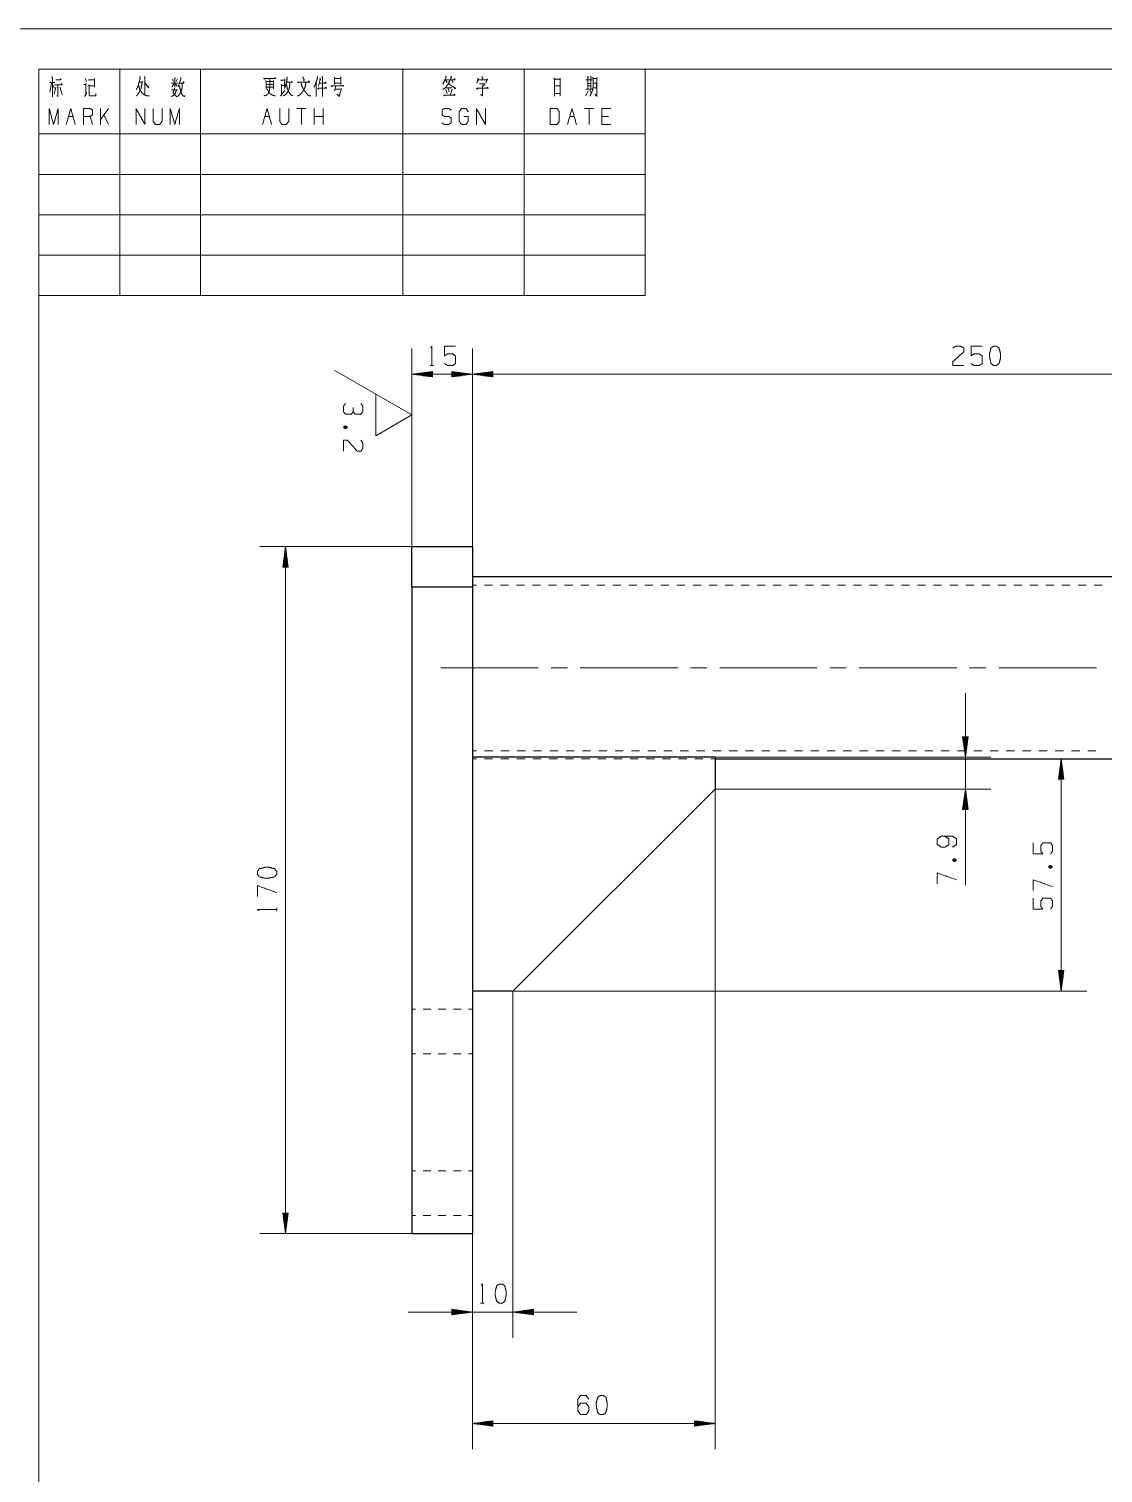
# Model space of a CAD drawing. Header units: millimetres. Extents: x 2210 to 79821, y -19430 to 2344.
# Drawn here: x 7475.4 to 7608.3, y 1611.1 to 1789.8 of the extents above; entities that cross this region are included whole.
import ezdxf

# ---------------------------------------------------------------- set-up
doc = ezdxf.new("R2010")
doc.units = ezdxf.units.MM
doc.layers.add('101', color=7, linetype='Continuous', true_color=0xffffff)

msp = doc.modelspace()

# ---------------------------------------------------------------- linework, layer by layer
at = {"layer": '101', "color": 133, "linetype": 'Continuous', "lineweight": 18}
for p, q in [((7871.68, 1789.82), (7451.68, 1789.82)), ((7476.68, 1784.82), (7476.68, 1756.82)), ((7476.68, 1784.82), (7551.68, 1784.82)), ((7476.68, 1784.82), (7551.68, 1784.82)), ((7476.68, 1784.82), (7551.68, 1784.82)), ((7476.68, 1784.82), (7476.68, 1497.82)), ((7866.68, 1784.82), (7476.68, 1784.82)), ((7486.68, 1784.82), (7486.68, 1756.82)), ((7496.68, 1784.82), (7496.68, 1756.82)), ((7521.68, 1784.82), (7521.68, 1756.82)), ((7536.68, 1784.82), (7536.68, 1756.82)), ((7551.68, 1784.82), (7551.68, 1756.82)), ((7476.68, 1776.82), (7551.68, 1776.82)), ((7476.68, 1771.82), (7551.68, 1771.82)), ((7476.68, 1766.82), (7551.68, 1766.82)), ((7476.68, 1761.82), (7551.68, 1761.82)), ((7476.68, 1756.82), (7551.68, 1756.82))]:
    msp.add_line(p, q, dxfattribs=at)
at = {"layer": '101', "color": 72, "linetype": 'Continuous', "lineweight": 18}
for p, q in [((7482.42, 1783.7), (7482.55, 1783.31)), ((7493.21, 1783.6), (7493.34, 1783.31)), ((7493.83, 1783.64), (7493.64, 1783.31)), ((7505.69, 1783.45), (7505.69, 1782.38)), ((7507.08, 1783.64), (7507.05, 1782.71)), ((7513.24, 1783.68), (7514, 1783.68)), ((7514.02, 1783.87), (7514.02, 1782.92)), ((7527.72, 1783.5), (7527.9, 1783.16)), ((7544.91, 1783.95), (7545.01, 1783.81)), ((7478.25, 1783.12), (7478.03, 1782.01)), ((7478.05, 1783.19), (7478.66, 1783.19)), ((7478.37, 1782.96), (7478.59, 1782.48)), ((7478.79, 1782.61), (7478.56, 1781.74)), ((7479.25, 1782.59), (7479.56, 1781.7)), ((7482.34, 1781.45), (7482.61, 1781.9)), ((7482.82, 1782.9), (7482.91, 1782.79)), ((7489.1, 1783.23), (7489.45, 1783.23)), ((7493.08, 1782.3), (7493.84, 1782.3)), ((7493.37, 1783.02), (7493.11, 1782.61)), ((7493.56, 1783), (7493.8, 1782.73)), ((7504.78, 1782.59), (7505.66, 1782.59)), ((7504.8, 1783.31), (7505.68, 1783.31)), ((7504.8, 1782.96), (7505.66, 1782.96)), ((7506.68, 1782.98), (7506.68, 1781.72)), ((7506.7, 1782.83), (7507.04, 1782.83)), ((7510.96, 1783.1), (7510.96, 1781.47)), ((7513.24, 1783.1), (7514, 1783.1)), ((7513.42, 1782.73), (7513.24, 1782.15)), ((7513.28, 1782.38), (7514.02, 1782.38)), ((7526.99, 1782.34), (7527.17, 1781.84)), ((7527.03, 1782.54), (7527.75, 1782.54)), ((7527.28, 1782.44), (7527.44, 1782.03)), ((7527.81, 1782.38), (7527.6, 1781.72)), ((7544.6, 1782.15), (7544.34, 1781.53)), ((7544.54, 1782.77), (7544.94, 1782.77)), ((7544.86, 1782.19), (7544.97, 1781.86)), ((7545.43, 1781.76), (7545.68, 1781.51)), ((7484.31, 1778), (7484.31, 1779.97)), ((7485.28, 1779.97), (7484.31, 1778.6)), ((7509.7, 1779.97), (7508.59, 1779.97)), ((7509.14, 1779.97), (7509.14, 1778)), ((7510.71, 1778), (7510.71, 1779.97)), ((7511.82, 1778), (7511.82, 1779.97)), ((7545.29, 1779.97), (7544.17, 1779.97)), ((7544.73, 1779.97), (7544.73, 1778)), ((7480.35, 1778.99), (7480.9, 1778.99)), ((7483.3, 1778), (7483.02, 1778.99)), ((7485.28, 1778), (7484.72, 1779.18)), ((7504.62, 1778.99), (7505.18, 1778.99)), ((7511.82, 1778.99), (7510.71, 1778.99)), ((7542.33, 1778.99), (7542.89, 1778.99)), ((7547.13, 1778.99), (7546.3, 1778.99)), ((7525.06, 1748.18), (7525.49, 1748.18)), ((7514.81, 1740.61), (7514.38, 1740.45)), ((7589.72, 1686.89), (7590.14, 1687.05)), ((7601.58, 1686.06), (7602, 1686.22)), ((7506.09, 1680.64), (7506.09, 1681.07)), ((7531.31, 1632.14), (7531.74, 1632.14))]:
    msp.add_line(p, q, dxfattribs=at)
at = {"layer": '101', "color": 22, "linetype": 'Continuous', "lineweight": 18}
for p, q in [((7522.8, 1640.76), (7522.8, 1750.26)), ((7530.3, 1720.76), (7530.3, 1750.26)), ((7530.3, 1720.76), (7530.3, 1750.26)), ((7525.34, 1747.42), (7522.8, 1747.08)), ((7522.8, 1747.08), (7530.3, 1747.08)), ((7522.8, 1747.08), (7525.34, 1746.75)), ((7525.34, 1747.11), (7522.99, 1747.11)), ((7525.34, 1747.06), (7522.99, 1747.06)), ((7525.34, 1747.16), (7523.37, 1747.16)), ((7525.34, 1747.01), (7523.37, 1747.01)), ((7525.34, 1747.21), (7523.76, 1747.21)), ((7525.34, 1746.96), (7523.76, 1746.96)), ((7525.34, 1747.26), (7524.15, 1747.26)), ((7525.34, 1746.9), (7524.15, 1746.9)), ((7525.34, 1747.31), (7524.53, 1747.31)), ((7525.34, 1746.85), (7524.53, 1746.85)), ((7525.34, 1747.36), (7524.92, 1747.36)), ((7525.34, 1746.8), (7524.92, 1746.8)), ((7525.34, 1747.41), (7525.3, 1747.41)), ((7525.34, 1747.41), (7525.3, 1747.41)), ((7525.34, 1746.75), (7525.3, 1746.75)), ((7525.34, 1746.75), (7525.3, 1746.75)), ((7525.34, 1746.75), (7525.34, 1747.42)), ((7530.3, 1747.08), (7527.76, 1747.42)), ((7527.76, 1747.42), (7527.76, 1746.75)), ((7527.76, 1747.41), (7527.79, 1747.41)), ((7527.76, 1747.41), (7527.79, 1747.41)), ((7527.76, 1747.36), (7528.17, 1747.36)), ((7527.76, 1747.31), (7528.56, 1747.31)), ((7527.76, 1747.26), (7528.94, 1747.26)), ((7527.76, 1747.21), (7529.33, 1747.21)), ((7527.76, 1747.16), (7529.72, 1747.16)), ((7527.76, 1747.11), (7530.1, 1747.11)), ((7527.76, 1746.75), (7530.3, 1747.08)), ((7527.76, 1747.06), (7530.1, 1747.06)), ((7527.76, 1747.01), (7529.72, 1747.01)), ((7527.76, 1746.96), (7529.33, 1746.96)), ((7527.76, 1746.9), (7528.94, 1746.9)), ((7527.76, 1746.85), (7528.56, 1746.85)), ((7527.76, 1746.8), (7528.17, 1746.8)), ((7527.76, 1746.75), (7527.79, 1746.75)), ((7527.76, 1746.75), (7527.79, 1746.75)), ((7532.84, 1747.42), (7530.3, 1747.08)), ((7530.3, 1747.08), (7655.3, 1747.08)), ((7530.3, 1747.08), (7532.84, 1746.75)), ((7532.84, 1747.11), (7530.49, 1747.11)), ((7532.84, 1747.06), (7530.49, 1747.06)), ((7532.84, 1747.16), (7530.87, 1747.16)), ((7532.84, 1747.01), (7530.87, 1747.01)), ((7532.84, 1747.21), (7531.26, 1747.21)), ((7532.84, 1746.96), (7531.26, 1746.96)), ((7532.84, 1747.26), (7531.65, 1747.26)), ((7532.84, 1746.9), (7531.65, 1746.9)), ((7532.84, 1747.31), (7532.03, 1747.31)), ((7532.84, 1746.85), (7532.03, 1746.85)), ((7532.84, 1747.36), (7532.42, 1747.36)), ((7532.84, 1746.8), (7532.42, 1746.8)), ((7532.84, 1747.41), (7532.8, 1747.41)), ((7532.84, 1747.41), (7532.8, 1747.41)), ((7532.84, 1746.75), (7532.8, 1746.75)), ((7532.84, 1746.75), (7532.8, 1746.75)), ((7532.84, 1746.75), (7532.84, 1747.42)), ((7522.8, 1738.24), (7522.8, 1745.86)), ((7522.8, 1725.76), (7504, 1725.76)), ((7507.18, 1725.76), (7506.84, 1723.22)), ((7507.05, 1723.22), (7507.05, 1724.8)), ((7507.1, 1723.22), (7507.1, 1725.19)), ((7507.15, 1723.22), (7507.15, 1725.57)), ((7507.51, 1723.22), (7507.18, 1725.76)), ((7507.18, 1640.76), (7507.18, 1725.76)), ((7507.2, 1723.22), (7507.2, 1725.57)), ((7507.25, 1723.22), (7507.25, 1725.19)), ((7507.31, 1723.22), (7507.31, 1724.8)), ((7506.84, 1723.22), (7507.51, 1723.22)), ((7506.85, 1723.22), (7506.85, 1723.26)), ((7506.85, 1723.22), (7506.85, 1723.26)), ((7506.9, 1723.22), (7506.9, 1723.64)), ((7506.95, 1723.22), (7506.95, 1724.03)), ((7507, 1723.22), (7507, 1724.41)), ((7507.36, 1723.22), (7507.36, 1724.41)), ((7507.41, 1723.22), (7507.41, 1724.03)), ((7507.46, 1723.22), (7507.46, 1723.64)), ((7507.51, 1723.22), (7507.51, 1723.26)), ((7507.51, 1723.22), (7507.51, 1723.26)), ((7591.26, 1707.63), (7591.26, 1683.86)), ((7590.92, 1702.23), (7591.26, 1699.69)), ((7591.59, 1702.23), (7590.92, 1702.23)), ((7590.93, 1702.23), (7590.93, 1702.2)), ((7590.93, 1702.23), (7590.93, 1702.2)), ((7590.98, 1702.23), (7590.98, 1701.82)), ((7591.03, 1702.23), (7591.03, 1701.43)), ((7591.08, 1702.23), (7591.08, 1701.04)), ((7591.13, 1702.23), (7591.13, 1700.66)), ((7591.18, 1702.23), (7591.18, 1700.27)), ((7591.23, 1702.23), (7591.23, 1699.89)), ((7591.26, 1699.69), (7591.59, 1702.23)), ((7591.28, 1702.23), (7591.28, 1699.89)), ((7591.33, 1702.23), (7591.33, 1700.27)), ((7591.39, 1702.23), (7591.39, 1700.66)), ((7591.44, 1702.23), (7591.44, 1701.04)), ((7591.49, 1702.23), (7591.49, 1701.43)), ((7591.54, 1702.23), (7591.54, 1701.82)), ((7591.59, 1702.23), (7591.59, 1702.2)), ((7591.59, 1702.23), (7591.59, 1702.2)), ((7560.3, 1699.69), (7594.43, 1699.69)), ((7560.3, 1699.51), (7606.3, 1699.51)), ((7603.12, 1699.51), (7602.79, 1696.97)), ((7603.12, 1670.76), (7603.12, 1699.51)), ((7603.46, 1696.97), (7603.12, 1699.51)), ((7602.89, 1696.97), (7602.89, 1697.78)), ((7602.94, 1696.97), (7602.94, 1698.16)), ((7602.99, 1696.97), (7602.99, 1698.55)), ((7603.04, 1696.97), (7603.04, 1698.94)), ((7603.1, 1696.97), (7603.1, 1699.32)), ((7603.15, 1696.97), (7603.15, 1699.32)), ((7603.2, 1696.97), (7603.2, 1698.94)), ((7603.25, 1696.97), (7603.25, 1698.55)), ((7603.3, 1696.97), (7603.3, 1698.16)), ((7603.35, 1696.97), (7603.35, 1697.78)), ((7602.79, 1696.97), (7602.79, 1697.01)), ((7602.79, 1696.97), (7602.79, 1697.01)), ((7602.79, 1696.97), (7603.46, 1696.97)), ((7602.84, 1696.97), (7602.84, 1697.39)), ((7603.4, 1696.97), (7603.4, 1697.39)), ((7603.45, 1696.97), (7603.45, 1697.01)), ((7603.45, 1696.97), (7603.45, 1697.01)), ((7560.3, 1695.76), (7594.43, 1695.76)), ((7560.3, 1695.76), (7560.3, 1614.09)), ((7591.26, 1695.76), (7590.92, 1693.22)), ((7591.08, 1693.22), (7591.08, 1694.41)), ((7591.13, 1693.22), (7591.13, 1694.8)), ((7591.18, 1693.22), (7591.18, 1695.19)), ((7591.23, 1693.22), (7591.23, 1695.57)), ((7591.59, 1693.22), (7591.26, 1695.76)), ((7591.28, 1693.22), (7591.28, 1695.57)), ((7591.33, 1693.22), (7591.33, 1695.19)), ((7591.39, 1693.22), (7591.39, 1694.8)), ((7591.44, 1693.22), (7591.44, 1694.41)), ((7590.92, 1693.22), (7591.59, 1693.22)), ((7590.93, 1693.22), (7590.93, 1693.26)), ((7590.93, 1693.22), (7590.93, 1693.26)), ((7590.98, 1693.22), (7590.98, 1693.64)), ((7591.03, 1693.22), (7591.03, 1694.03)), ((7591.49, 1693.22), (7591.49, 1694.03)), ((7591.54, 1693.22), (7591.54, 1693.64)), ((7591.59, 1693.22), (7591.59, 1693.26)), ((7591.59, 1693.22), (7591.59, 1693.26)), ((7602.79, 1673.3), (7603.12, 1670.76)), ((7603.46, 1673.3), (7602.79, 1673.3)), ((7602.79, 1673.3), (7602.79, 1673.27)), ((7602.79, 1673.3), (7602.79, 1673.27)), ((7602.84, 1673.3), (7602.84, 1672.89)), ((7602.89, 1673.3), (7602.89, 1672.5)), ((7602.94, 1673.3), (7602.94, 1672.12)), ((7602.99, 1673.3), (7602.99, 1671.73)), ((7603.04, 1673.3), (7603.04, 1671.34)), ((7603.1, 1673.3), (7603.1, 1670.96)), ((7603.12, 1670.76), (7603.46, 1673.3)), ((7603.15, 1673.3), (7603.15, 1670.96)), ((7603.2, 1673.3), (7603.2, 1671.34)), ((7603.25, 1673.3), (7603.25, 1671.73)), ((7603.3, 1673.3), (7603.3, 1672.12)), ((7603.35, 1673.3), (7603.35, 1672.5)), ((7603.4, 1673.3), (7603.4, 1672.89)), ((7603.45, 1673.3), (7603.45, 1673.27)), ((7603.45, 1673.3), (7603.45, 1673.27)), ((7530.3, 1670.76), (7530.3, 1627.88)), ((7530.3, 1670.76), (7530.3, 1614.09)), ((7535.3, 1670.76), (7606.3, 1670.76)), ((7535.3, 1670.76), (7535.3, 1627.88)), ((7506.84, 1643.3), (7507.18, 1640.76)), ((7507.51, 1643.3), (7506.84, 1643.3)), ((7506.85, 1643.3), (7506.85, 1643.27)), ((7506.85, 1643.3), (7506.85, 1643.27)), ((7506.9, 1643.3), (7506.9, 1642.89)), ((7506.95, 1643.3), (7506.95, 1642.5)), ((7507, 1643.3), (7507, 1642.12)), ((7507.05, 1643.3), (7507.05, 1641.73)), ((7507.1, 1643.3), (7507.1, 1641.34)), ((7507.15, 1643.3), (7507.15, 1640.96)), ((7507.18, 1640.76), (7507.51, 1643.3)), ((7507.2, 1643.3), (7507.2, 1640.96)), ((7507.25, 1643.3), (7507.25, 1641.34)), ((7507.31, 1643.3), (7507.31, 1641.73)), ((7507.36, 1643.3), (7507.36, 1642.12)), ((7507.41, 1643.3), (7507.41, 1642.5)), ((7507.46, 1643.3), (7507.46, 1642.89)), ((7507.51, 1643.3), (7507.51, 1643.27)), ((7507.51, 1643.3), (7507.51, 1643.27)), ((7522.8, 1640.76), (7504, 1640.76)), ((7522.36, 1631.05), (7543.23, 1631.05)), ((7530.3, 1631.05), (7527.76, 1631.39)), ((7527.76, 1631.39), (7527.76, 1630.72)), ((7527.76, 1631.38), (7527.79, 1631.38)), ((7527.76, 1631.38), (7527.79, 1631.38)), ((7527.76, 1631.33), (7528.17, 1631.33)), ((7527.76, 1631.28), (7528.56, 1631.28)), ((7527.76, 1631.23), (7528.94, 1631.23)), ((7527.76, 1631.18), (7529.33, 1631.18)), ((7527.76, 1631.13), (7529.72, 1631.13)), ((7527.76, 1631.08), (7530.1, 1631.08)), ((7527.76, 1630.72), (7530.3, 1631.05)), ((7527.76, 1631.03), (7530.1, 1631.03)), ((7527.76, 1630.97), (7529.72, 1630.97)), ((7527.76, 1630.92), (7529.33, 1630.92)), ((7527.76, 1630.87), (7528.94, 1630.87)), ((7527.76, 1630.82), (7528.56, 1630.82)), ((7527.76, 1630.77), (7528.17, 1630.77)), ((7527.76, 1630.72), (7527.79, 1630.72)), ((7527.76, 1630.72), (7527.79, 1630.72)), ((7537.84, 1631.39), (7535.3, 1631.05)), ((7535.3, 1631.05), (7537.84, 1630.72)), ((7537.84, 1631.08), (7535.49, 1631.08)), ((7537.84, 1631.03), (7535.49, 1631.03)), ((7537.84, 1631.13), (7535.87, 1631.13)), ((7537.84, 1630.97), (7535.87, 1630.97)), ((7537.84, 1631.18), (7536.26, 1631.18)), ((7537.84, 1630.92), (7536.26, 1630.92)), ((7537.84, 1631.23), (7536.65, 1631.23)), ((7537.84, 1630.87), (7536.65, 1630.87)), ((7537.84, 1631.28), (7537.03, 1631.28)), ((7537.84, 1630.82), (7537.03, 1630.82)), ((7537.84, 1631.33), (7537.42, 1631.33)), ((7537.84, 1630.77), (7537.42, 1630.77)), ((7537.84, 1631.38), (7537.8, 1631.38)), ((7537.84, 1631.38), (7537.8, 1631.38)), ((7537.84, 1630.72), (7537.8, 1630.72)), ((7537.84, 1630.72), (7537.8, 1630.72)), ((7537.84, 1630.72), (7537.84, 1631.39)), ((7532.84, 1617.6), (7530.3, 1617.27)), ((7530.3, 1617.27), (7532.84, 1616.93)), ((7530.3, 1617.27), (7560.3, 1617.27)), ((7532.84, 1617.29), (7530.49, 1617.29)), ((7532.84, 1617.24), (7530.49, 1617.24)), ((7532.84, 1617.34), (7530.87, 1617.34)), ((7532.84, 1617.39), (7531.26, 1617.39)), ((7532.84, 1617.45), (7531.65, 1617.45)), ((7532.84, 1617.5), (7532.03, 1617.5)), ((7532.84, 1617.55), (7532.42, 1617.55)), ((7532.84, 1617.6), (7532.8, 1617.6)), ((7532.84, 1617.6), (7532.8, 1617.6)), ((7532.84, 1616.93), (7532.84, 1617.6)), ((7557.76, 1617.6), (7557.79, 1617.6)), ((7560.3, 1617.27), (7557.76, 1617.6)), ((7557.76, 1617.6), (7557.76, 1616.93)), ((7557.76, 1617.6), (7557.79, 1617.6)), ((7557.76, 1617.55), (7558.17, 1617.55)), ((7557.76, 1617.5), (7558.56, 1617.5)), ((7557.76, 1617.45), (7558.94, 1617.45)), ((7557.76, 1617.39), (7559.33, 1617.39)), ((7557.76, 1617.34), (7559.72, 1617.34)), ((7557.76, 1617.29), (7560.1, 1617.29)), ((7557.76, 1616.93), (7560.3, 1617.27)), ((7557.76, 1617.24), (7560.1, 1617.24)), ((7532.84, 1617.19), (7530.87, 1617.19)), ((7532.84, 1617.14), (7531.26, 1617.14)), ((7532.84, 1617.09), (7531.65, 1617.09)), ((7532.84, 1617.04), (7532.03, 1617.04)), ((7532.84, 1616.99), (7532.42, 1616.99)), ((7532.84, 1616.94), (7532.8, 1616.94)), ((7532.84, 1616.94), (7532.8, 1616.94)), ((7557.76, 1617.19), (7559.72, 1617.19)), ((7557.76, 1617.14), (7559.33, 1617.14)), ((7557.76, 1617.09), (7558.94, 1617.09)), ((7557.76, 1617.04), (7558.56, 1617.04)), ((7557.76, 1616.99), (7558.17, 1616.99)), ((7557.76, 1616.94), (7557.79, 1616.94)), ((7557.76, 1616.94), (7557.79, 1616.94))]:
    msp.add_line(p, q, dxfattribs=at)
at = {"layer": '101', "color": 163, "linetype": 'Continuous', "lineweight": 13}
for p, q in [((7522.8, 1742.05), (7513.28, 1747.55)), ((7518.35, 1739.48), (7518.35, 1744.62)), ((7522.8, 1742.05), (7518.35, 1739.48))]:
    msp.add_line(p, q, dxfattribs=at)
at = {"layer": '101', "color": 92, "linetype": 'Continuous', "lineweight": 25}
for p, q in [((7522.8, 1720.76), (7522.8, 1725.76)), ((7522.8, 1725.76), (7530.3, 1725.76)), ((7530.3, 1725.76), (7530.3, 1720.76)), ((7655.3, 1722.01), (7530.3, 1722.01)), ((7530.3, 1720.76), (7522.8, 1720.76)), ((7522.8, 1720.76), (7522.8, 1640.76)), ((7530.3, 1720.76), (7530.3, 1640.76)), ((7560.3, 1699.51), (7655.3, 1699.51)), ((7522.8, 1640.76), (7530.3, 1640.76))]:
    msp.add_line(p, q, dxfattribs=at)
at = {"layer": '101', "color": 53, "linetype": 'Continuous', "lineweight": 18}
for p, q in [((7530.79, 1721.01), (7530.3, 1721.01)), ((7532.78, 1721.01), (7531.78, 1721.01)), ((7534.76, 1721.01), (7533.77, 1721.01)), ((7536.74, 1721.01), (7535.75, 1721.01)), ((7538.73, 1721.01), (7537.74, 1721.01)), ((7540.71, 1721.01), (7539.72, 1721.01)), ((7542.7, 1721.01), (7541.7, 1721.01)), ((7544.68, 1721.01), (7543.69, 1721.01)), ((7546.66, 1721.01), (7545.67, 1721.01)), ((7548.65, 1721.01), (7547.66, 1721.01)), ((7550.63, 1721.01), (7549.64, 1721.01)), ((7552.62, 1721.01), (7551.62, 1721.01)), ((7554.6, 1721.01), (7553.61, 1721.01)), ((7556.58, 1721.01), (7555.59, 1721.01)), ((7558.57, 1721.01), (7557.58, 1721.01)), ((7560.55, 1721.01), (7559.56, 1721.01)), ((7562.54, 1721.01), (7561.55, 1721.01)), ((7564.52, 1721.01), (7563.53, 1721.01)), ((7566.51, 1721.01), (7565.51, 1721.01)), ((7568.49, 1721.01), (7567.5, 1721.01)), ((7570.47, 1721.01), (7569.48, 1721.01)), ((7572.46, 1721.01), (7571.47, 1721.01)), ((7574.44, 1721.01), (7573.45, 1721.01)), ((7576.43, 1721.01), (7575.43, 1721.01)), ((7578.41, 1721.01), (7577.42, 1721.01)), ((7580.39, 1721.01), (7579.4, 1721.01)), ((7582.38, 1721.01), (7581.39, 1721.01)), ((7584.36, 1721.01), (7583.37, 1721.01)), ((7586.35, 1721.01), (7585.35, 1721.01)), ((7588.33, 1721.01), (7587.34, 1721.01)), ((7590.31, 1721.01), (7589.32, 1721.01)), ((7592.3, 1721.01), (7591.31, 1721.01)), ((7594.28, 1721.01), (7593.29, 1721.01)), ((7596.27, 1721.01), (7595.28, 1721.01)), ((7598.25, 1721.01), (7597.26, 1721.01)), ((7600.24, 1721.01), (7599.24, 1721.01)), ((7602.22, 1721.01), (7601.23, 1721.01)), ((7604.2, 1721.01), (7603.21, 1721.01)), ((7606.19, 1721.01), (7605.2, 1721.01)), ((7608.17, 1721.01), (7607.18, 1721.01)), ((7530.3, 1700.51), (7530.8, 1700.51)), ((7530.3, 1699.51), (7530.8, 1699.51)), ((7530.3, 1699.51), (7530.8, 1699.51)), ((7531.8, 1699.51), (7532.8, 1699.51)), ((7531.8, 1699.51), (7532.8, 1699.51)), ((7531.81, 1700.51), (7532.82, 1700.51)), ((7533.8, 1699.51), (7534.8, 1699.51)), ((7533.8, 1699.51), (7534.8, 1699.51)), ((7533.82, 1700.51), (7534.83, 1700.51)), ((7535.8, 1699.51), (7536.8, 1699.51)), ((7535.8, 1699.51), (7536.8, 1699.51)), ((7535.84, 1700.51), (7536.85, 1700.51)), ((7537.8, 1699.51), (7538.8, 1699.51)), ((7537.8, 1699.51), (7538.8, 1699.51)), ((7537.86, 1700.51), (7538.86, 1700.51)), ((7539.8, 1699.51), (7540.8, 1699.51)), ((7539.8, 1699.51), (7540.8, 1699.51)), ((7539.87, 1700.51), (7540.88, 1700.51)), ((7541.8, 1699.51), (7542.8, 1699.51)), ((7541.8, 1699.51), (7542.8, 1699.51)), ((7541.89, 1700.51), (7542.9, 1700.51)), ((7543.8, 1699.51), (7544.8, 1699.51)), ((7543.8, 1699.51), (7544.8, 1699.51)), ((7543.9, 1700.51), (7544.91, 1700.51)), ((7545.8, 1699.51), (7546.8, 1699.51)), ((7545.8, 1699.51), (7546.8, 1699.51)), ((7545.92, 1700.51), (7546.93, 1700.51)), ((7547.8, 1699.51), (7548.8, 1699.51)), ((7547.8, 1699.51), (7548.8, 1699.51)), ((7547.94, 1700.51), (7548.94, 1700.51)), ((7549.8, 1699.51), (7550.8, 1699.51)), ((7549.8, 1699.51), (7550.8, 1699.51)), ((7549.95, 1700.51), (7550.96, 1700.51)), ((7551.8, 1699.51), (7552.8, 1699.51)), ((7551.8, 1699.51), (7552.8, 1699.51)), ((7551.97, 1700.51), (7552.98, 1700.51)), ((7553.8, 1699.51), (7554.8, 1699.51)), ((7553.8, 1699.51), (7554.8, 1699.51)), ((7553.98, 1700.51), (7554.99, 1700.51)), ((7555.8, 1699.51), (7556.8, 1699.51)), ((7555.8, 1699.51), (7556.8, 1699.51)), ((7556, 1700.51), (7557.01, 1700.51)), ((7557.8, 1699.51), (7558.8, 1699.51)), ((7557.8, 1699.51), (7558.8, 1699.51)), ((7558.02, 1700.51), (7559.02, 1700.51)), ((7559.8, 1699.51), (7560.3, 1699.51)), ((7559.8, 1699.51), (7560.3, 1699.51)), ((7560.03, 1700.51), (7561.04, 1700.51)), ((7562.05, 1700.51), (7563.06, 1700.51)), ((7564.07, 1700.51), (7565.07, 1700.51)), ((7566.08, 1700.51), (7567.09, 1700.51)), ((7568.1, 1700.51), (7569.11, 1700.51)), ((7570.11, 1700.51), (7571.12, 1700.51)), ((7572.13, 1700.51), (7573.14, 1700.51)), ((7574.15, 1700.51), (7575.15, 1700.51)), ((7576.16, 1700.51), (7577.17, 1700.51)), ((7578.18, 1700.51), (7579.19, 1700.51)), ((7580.19, 1700.51), (7581.2, 1700.51)), ((7582.21, 1700.51), (7583.22, 1700.51)), ((7584.23, 1700.51), (7585.23, 1700.51)), ((7586.24, 1700.51), (7587.25, 1700.51)), ((7588.26, 1700.51), (7589.27, 1700.51)), ((7590.27, 1700.51), (7591.28, 1700.51)), ((7592.29, 1700.51), (7593.3, 1700.51)), ((7594.31, 1700.51), (7595.32, 1700.51)), ((7596.32, 1700.51), (7597.33, 1700.51)), ((7598.34, 1700.51), (7599.35, 1700.51)), ((7600.36, 1700.51), (7601.36, 1700.51)), ((7602.37, 1700.51), (7603.38, 1700.51)), ((7604.39, 1700.51), (7605.4, 1700.51)), ((7606.4, 1700.51), (7607.41, 1700.51)), ((7523.26, 1668.51), (7522.8, 1668.51)), ((7525.14, 1668.51), (7524.2, 1668.51)), ((7527.01, 1668.51), (7526.08, 1668.51)), ((7528.89, 1668.51), (7527.95, 1668.51)), ((7530.3, 1668.51), (7529.83, 1668.51)), ((7522.8, 1663.01), (7523.26, 1663.01)), ((7524.2, 1663.01), (7525.14, 1663.01)), ((7526.08, 1663.01), (7527.01, 1663.01)), ((7527.95, 1663.01), (7528.89, 1663.01)), ((7529.83, 1663.01), (7530.3, 1663.01)), ((7523.26, 1648.51), (7522.8, 1648.51)), ((7525.14, 1648.51), (7524.2, 1648.51)), ((7527.01, 1648.51), (7526.08, 1648.51)), ((7528.89, 1648.51), (7527.95, 1648.51)), ((7530.3, 1648.51), (7529.83, 1648.51)), ((7522.8, 1643.01), (7523.26, 1643.01)), ((7524.2, 1643.01), (7525.14, 1643.01)), ((7526.08, 1643.01), (7527.01, 1643.01)), ((7527.95, 1643.01), (7528.89, 1643.01)), ((7529.83, 1643.01), (7530.3, 1643.01))]:
    msp.add_line(p, q, dxfattribs=at)
at = {"layer": '101', "color": 151, "linetype": 'Continuous', "lineweight": 18}
for p, q in [((7540.03, 1710.76), (7542.04, 1710.76)), ((7543.62, 1710.76), (7555.7, 1710.76)), ((7557.28, 1710.76), (7559.29, 1710.76)), ((7560.88, 1710.76), (7572.95, 1710.76)), ((7574.54, 1710.76), (7576.54, 1710.76)), ((7578.13, 1710.76), (7590.2, 1710.76)), ((7591.79, 1710.76), (7593.8, 1710.76)), ((7595.39, 1710.76), (7607.46, 1710.76))]:
    msp.add_line(p, q, dxfattribs=at)
at = {"layer": '101', "color": 72, "linetype": 'Continuous', "lineweight": 25}
for p, q in [((7560.3, 1699.69), (7530.3, 1699.69)), ((7560.3, 1699.69), (7560.3, 1695.76)), ((7535.3, 1670.76), (7560.3, 1695.76)), ((7535.3, 1670.76), (7530.3, 1670.76))]:
    msp.add_line(p, q, dxfattribs=at)
at = {"layer": '101', "color": 72, "linetype": 'Continuous', "lineweight": 18}
for points, knots in [([(7478.25, 1783.89), (7478.36, 1783.77), (7478.36, 1781.43)], [0, 0, 0.064393, 1, 1]), ([(7478.78, 1783.52), (7479.41, 1783.52), (7479.37, 1783.64), (7479.32, 1783.56)], [0, 0, 0.736257, 0.890366, 1, 1]), ([(7482.96, 1783.52), (7482.89, 1783.45), (7482.83, 1783.52), (7483.56, 1783.52), (7483.56, 1783.7), (7483.56, 1782.61), (7483.56, 1782.79), (7482.91, 1782.79), (7482.91, 1781.65), (7482.92, 1781.57), (7483.04, 1781.53), (7483.73, 1781.53), (7483.73, 1781.84)], [0, 0, 0.017819, 0.033666, 0.169515, 0.204099, 0.407776, 0.442364, 0.564628, 0.775991, 0.791603, 0.814658, 0.942357, 1, 1]), ([(7489.14, 1783.95), (7489.22, 1783.77), (7489.14, 1783.5), (7489.11, 1783.35), (7489.06, 1783.16), (7489, 1782.96), (7488.94, 1782.77), (7488.9, 1782.61), (7488.82, 1782.48), (7488.73, 1782.34)], [0, 0, 0.116545, 0.278927, 0.365002, 0.478708, 0.603961, 0.717668, 0.817418, 0.901357, 1, 1]), ([(7489.73, 1783.93), (7489.79, 1783.79), (7489.79, 1781.7)], [0, 0, 0.06955, 1, 1]), ([(7493.42, 1783.77), (7493.55, 1783.7), (7493.49, 1783.74), (7493.49, 1782.59), (7493.49, 1783.12), (7493.08, 1783.12), (7493.9, 1783.12)], [0, 0, 0.046318, 0.069123, 0.437816, 0.608997, 0.739331, 1, 1]), ([(7494.15, 1783.79), (7494.28, 1783.64), (7494.24, 1783.68), (7493.9, 1782.63)], [0, 0, 0.143537, 0.187773, 1, 1]), ([(7504.59, 1783.68), (7504.56, 1783.58), (7504.48, 1783.7), (7505.95, 1783.7), (7505.88, 1783.81), (7505.82, 1783.7)], [0, 0, 0.054227, 0.130909, 0.87613, 0.940043, 1, 1]), ([(7505.25, 1783.7), (7505.25, 1782.54), (7505.21, 1782.4), (7505.19, 1782.23), (7505.13, 1782.03), (7505.06, 1781.86), (7504.97, 1781.74), (7504.84, 1781.63), (7504.71, 1781.57), (7504.5, 1781.55)], [0, 0, 0.455623, 0.515134, 0.580482, 0.665033, 0.736192, 0.79598, 0.861823, 0.919058, 1, 1]), ([(7504.7, 1783.45), (7504.78, 1783.31), (7504.78, 1782.4)], [0, 0, 0.156848, 1, 1]), ([(7506.74, 1783.48), (7506.67, 1783.39), (7506.61, 1783.48), (7507.05, 1783.48)], [0, 0, 0.169755, 0.325542, 1, 1]), ([(7507.36, 1783.87), (7507.4, 1783.79), (7507.31, 1783.23), (7507.2, 1782.81), (7507.15, 1782.67), (7507.04, 1782.44)], [0, 0, 0.062603, 0.440485, 0.727862, 0.828992, 1, 1]), ([(7509.32, 1783.89), (7509.49, 1783.48), (7509.51, 1783.58), (7509.44, 1783.37)], [0, 0, 0.581176, 0.716263, 1, 1]), ([(7511.12, 1783.95), (7511.15, 1783.81), (7510.94, 1783.16), (7510.87, 1782.92), (7510.78, 1782.77), (7510.68, 1782.59)], [0, 0, 0.101083, 0.561706, 0.738774, 0.854629, 1, 1]), ([(7511.43, 1783.74), (7511.53, 1783.52), (7511.47, 1783.6), (7511.26, 1782.73)], [0, 0, 0.200658, 0.282145, 1, 1]), ([(7511.69, 1783.95), (7511.81, 1783.81), (7511.75, 1783.87), (7511.75, 1781.47)], [0, 0, 0.069697, 0.101625, 1, 1]), ([(7513.18, 1783.89), (7513.25, 1783.81), (7513.25, 1782.96)], [0, 0, 0.115189, 1, 1]), ([(7527.62, 1783.97), (7527.74, 1783.85), (7527.69, 1783.87), (7527.4, 1783.21), (7527.27, 1782.96), (7527.12, 1782.77), (7526.96, 1782.54), (7526.64, 1782.34)], [0, 0, 0.080396, 0.103261, 0.444362, 0.576789, 0.688375, 0.819716, 1, 1]), ([(7526.98, 1783.99), (7527.08, 1783.85), (7527.05, 1783.89), (7526.65, 1782.98), (7526.89, 1783.52), (7527.4, 1783.52), (7526.99, 1783.52), (7527.14, 1783.16)], [0, 0, 0.057042, 0.07334, 0.392466, 0.581127, 0.745774, 0.87749, 1, 1]), ([(7527.58, 1783.52), (7528.16, 1783.52), (7528.09, 1783.66), (7528.01, 1783.56)], [0, 0, 0.669422, 0.855054, 1, 1]), ([(7530.93, 1783.74), (7531.04, 1783.52), (7531.01, 1783.6), (7530.84, 1783.1)], [0, 0, 0.294025, 0.394866, 1, 1]), ([(7531, 1783.5), (7532.11, 1783.5), (7532.18, 1783.66), (7531.96, 1783.19)], [0, 0, 0.611939, 0.711554, 1, 1]), ([(7531.45, 1783.93), (7531.57, 1783.64), (7531.61, 1783.68), (7531.57, 1783.58)], [0, 0, 0.644011, 0.768354, 1, 1]), ([(7540.36, 1783.77), (7540.43, 1783.6), (7540.43, 1781.51), (7540.43, 1781.84), (7541.13, 1781.84), (7541.13, 1781.53), (7541.13, 1783.7), (7541.13, 1783.58), (7540.44, 1783.58), (7540.44, 1782.77), (7541.15, 1782.77)], [0, 0, 0.022322, 0.280074, 0.320905, 0.407511, 0.44579, 0.713751, 0.729062, 0.813864, 0.913394, 1, 1]), ([(7544.54, 1783.95), (7544.66, 1783.81), (7544.58, 1783.89), (7544.58, 1782.38), (7544.31, 1782.38), (7545.16, 1782.38), (7544.94, 1782.38), (7544.94, 1783.89), (7544.94, 1783.5), (7544.32, 1783.5), (7545.11, 1783.5), (7544.94, 1783.5), (7544.94, 1783.08), (7544.56, 1783.08)], [0, 0, 0.025061, 0.039924, 0.243199, 0.280605, 0.39479, 0.42432, 0.627595, 0.680502, 0.763188, 0.869498, 0.893122, 0.948813, 1, 1]), ([(7545.17, 1783.85), (7545.21, 1783.7), (7545.21, 1782.52), (7545.16, 1782.25), (7545.02, 1781.94), (7544.94, 1781.7), (7544.82, 1781.51)], [0, 0, 0.062372, 0.548434, 0.661879, 0.800828, 0.909362, 1, 1]), ([(7545.21, 1783.68), (7545.68, 1783.68), (7545.68, 1783.81), (7545.68, 1781.45), (7545.68, 1783.1), (7545.24, 1783.1), (7545.65, 1783.1), (7545.65, 1782.52), (7545.24, 1782.52)], [0, 0, 0.072646, 0.091913, 0.457973, 0.714856, 0.782961, 0.846526, 0.936435, 1, 1]), ([(7478.6, 1782.9), (7479.56, 1782.9), (7479.5, 1783.06), (7479.42, 1782.92)], [0, 0, 0.737857, 0.874089, 1, 1]), ([(7479.04, 1782.9), (7479.04, 1781.47), (7478.88, 1781.55)], [0, 0, 0.887515, 1, 1]), ([(7482.23, 1782.96), (7482.48, 1782.96), (7482.48, 1783.08), (7482.48, 1781.63)], [0, 0, 0.136549, 0.204721, 1, 1]), ([(7489.48, 1783.37), (7489.39, 1782.77), (7489.33, 1782.59), (7489.31, 1782.44), (7489.22, 1782.3), (7489.14, 1782.13), (7489.1, 1782.01), (7489, 1781.84), (7488.91, 1781.72), (7488.72, 1781.53)], [0, 0, 0.296659, 0.392137, 0.46442, 0.547267, 0.635799, 0.700206, 0.795426, 0.869797, 1, 1]), ([(7489, 1782.83), (7489.06, 1782.69), (7489.1, 1782.52), (7489.13, 1782.38), (7489.28, 1782.09), (7489.35, 1782.01), (7489.55, 1781.8), (7489.67, 1781.7), (7489.82, 1781.61), (7490.02, 1781.55), (7490.21, 1781.55), (7490.36, 1781.53)], [0, 0, 0.075191, 0.157626, 0.228751, 0.384956, 0.438117, 0.578248, 0.65344, 0.734339, 0.837348, 0.928887, 1, 1]), ([(7489.76, 1783.21), (7490.24, 1782.54), (7490.24, 1782.73)], [0, 0, 0.814818, 1, 1]), ([(7493.69, 1782.23), (7493.58, 1781.98), (7493.5, 1781.8), (7493.37, 1781.61), (7493.24, 1781.51), (7493.02, 1781.47)], [0, 0, 0.251055, 0.434029, 0.64262, 0.795766, 1, 1]), ([(7493.45, 1782.5), (7493.27, 1781.92), (7493.71, 1781.45)], [0, 0, 0.483237, 1, 1]), ([(7494.41, 1783.02), (7494.41, 1782.77), (7494.38, 1782.5), (7494.31, 1782.21), (7494.19, 1781.92), (7494.06, 1781.72), (7493.91, 1781.53), (7493.71, 1781.41)], [0, 0, 0.134106, 0.280228, 0.441583, 0.610314, 0.742762, 0.870657, 1, 1]), ([(7494.06, 1782.83), (7494.1, 1782.63), (7494.15, 1782.38), (7494.24, 1782.09), (7494.35, 1781.8), (7494.48, 1781.57), (7494.68, 1781.43), (7494.72, 1781.57)], [0, 0, 0.122124, 0.267694, 0.442444, 0.622807, 0.774615, 0.912625, 1, 1]), ([(7494.12, 1783.1), (7494.62, 1783.1), (7494.59, 1783.27), (7494.53, 1783.16)], [0, 0, 0.634119, 0.848445, 1, 1]), ([(7504.9, 1782.42), (7504.97, 1782.25), (7505.06, 1782.11), (7505.16, 1781.98), (7505.24, 1781.86), (7505.31, 1781.76), (7505.44, 1781.7), (7505.59, 1781.61), (7505.75, 1781.57), (7505.94, 1781.53)], [0, 0, 0.124249, 0.240531, 0.35103, 0.449957, 0.536949, 0.636896, 0.752292, 0.866372, 1, 1]), ([(7506.71, 1781.72), (7506.63, 1781.53), (7506.57, 1781.55), (7507.09, 1782.19)], [0, 0, 0.187521, 0.244051, 1, 1]), ([(7507.72, 1783.19), (7507.71, 1782.98), (7507.68, 1782.77), (7507.65, 1782.54), (7507.59, 1782.34), (7507.52, 1782.15), (7507.43, 1782.01), (7507.33, 1781.84), (7507.23, 1781.74), (7507.09, 1781.63), (7506.89, 1781.53)], [0, 0, 0.105429, 0.211651, 0.328282, 0.437572, 0.539265, 0.625346, 0.724284, 0.79827, 0.883378, 1, 1]), ([(7507.3, 1783), (7507.33, 1782.81), (7507.37, 1782.63), (7507.4, 1782.42), (7507.49, 1782.25), (7507.56, 1782.11), (7507.64, 1781.94), (7507.74, 1781.8), (7507.88, 1781.65), (7508.08, 1781.55)], [0, 0, 0.109654, 0.220947, 0.342501, 0.451483, 0.545868, 0.651144, 0.754315, 0.874064, 1, 1]), ([(7507.36, 1783.21), (7508.06, 1783.21), (7507.97, 1783.31), (7507.86, 1783.19)], [0, 0, 0.696293, 0.830826, 1, 1]), ([(7508.82, 1783.27), (7508.73, 1783.16), (7508.69, 1783.21), (7510.17, 1783.21), (7510.07, 1783.37), (7509.96, 1783.23)], [0, 0, 0.066333, 0.095822, 0.818123, 0.913284, 1, 1]), ([(7509.73, 1783.23), (7509.66, 1782.83), (7509.51, 1782.42), (7509.25, 1781.98), (7509.01, 1781.7), (7508.67, 1781.51)], [0, 0, 0.190069, 0.398701, 0.640199, 0.817216, 1, 1]), ([(7509.1, 1783.12), (7509.17, 1782.9), (7509.35, 1782.4), (7509.63, 1782.01), (7509.93, 1781.65), (7510.21, 1781.53), (7510.27, 1781.61), (7510.17, 1781.45)], [0, 0, 0.103286, 0.330833, 0.538837, 0.740597, 0.872112, 0.915905, 1, 1]), ([(7511.26, 1782.48), (7511.24, 1782.34), (7511.16, 1782.48), (7512.26, 1782.48), (7512.19, 1782.61), (7512.16, 1782.5)], [0, 0, 0.08907, 0.186879, 0.848313, 0.935185, 1, 1]), ([(7511.37, 1783.12), (7512.19, 1783.12), (7512.13, 1783.27), (7512.05, 1783.12)], [0, 0, 0.720068, 0.857376, 1, 1]), ([(7512.96, 1782.73), (7512.92, 1782.67), (7512.83, 1782.77), (7514.37, 1782.77), (7514.28, 1782.83), (7514.18, 1782.73)], [0, 0, 0.038001, 0.105809, 0.873511, 0.927246, 1, 1]), ([(7514.09, 1782.44), (7513.81, 1781.47), (7513.53, 1781.76)], [0, 0, 0.71586, 1, 1]), ([(7526.92, 1781.63), (7526.8, 1781.53), (7526.76, 1781.63), (7528.15, 1781.63), (7528.07, 1781.76), (7527.97, 1781.61)], [0, 0, 0.078897, 0.135659, 0.837617, 0.910404, 1, 1]), ([(7527.34, 1783.08), (7527.53, 1782.92), (7527.72, 1782.79), (7527.87, 1782.69), (7528.07, 1782.52), (7528.26, 1782.5), (7528.1, 1782.42)], [0, 0, 0.194845, 0.370351, 0.508814, 0.712321, 0.860156, 1, 1]), ([(7531.01, 1782.5), (7530.9, 1782.34), (7530.81, 1782.48), (7532.26, 1782.48), (7532.13, 1782.59), (7532.05, 1782.5)], [0, 0, 0.096613, 0.17732, 0.867547, 0.947356, 1, 1]), ([(7531.16, 1783.02), (7531.83, 1783.02), (7531.89, 1783.08), (7531.56, 1782.71), (7531.45, 1782.79), (7531.53, 1782.71), (7531.53, 1781.55), (7531.31, 1781.7)], [0, 0, 0.230144, 0.259318, 0.430979, 0.476011, 0.513789, 0.910079, 1, 1]), ([(7477.95, 1778), (7477.95, 1779.97), (7478.5, 1778), (7479.06, 1779.97), (7479.06, 1778)], [0, 0, 0.245192, 0.5, 0.754808, 1, 1]), ([(7482.19, 1778), (7482.19, 1779.97), (7483.02, 1779.97), (7483.3, 1779.78), (7483.3, 1779.18), (7483.02, 1778.99), (7482.19, 1778.99)], [0, 0, 0.400952, 0.571035, 0.639278, 0.761676, 0.829917, 1, 1]), ([(7488.69, 1778), (7488.69, 1779.97), (7489.8, 1778), (7489.8, 1779.97)], [0, 0, 0.317574, 0.682426, 1, 1]), ([(7490.81, 1779.97), (7490.81, 1778.39), (7491.08, 1778), (7491.63, 1778), (7491.92, 1778.39), (7491.92, 1779.97)], [0, 0, 0.337152, 0.438599, 0.557781, 0.662848, 1, 1]), ([(7492.93, 1778), (7492.93, 1779.97), (7493.49, 1778), (7494.05, 1779.97), (7494.05, 1778)], [0, 0, 0.245192, 0.5, 0.754808, 1, 1]), ([(7506.47, 1779.97), (7506.47, 1778.39), (7506.73, 1778), (7507.28, 1778), (7507.58, 1778.39), (7507.58, 1779.97)], [0, 0, 0.337152, 0.438599, 0.557781, 0.662848, 1, 1]), ([(7526.54, 1778.19), (7526.81, 1778), (7527.39, 1778), (7527.66, 1778.21), (7527.66, 1778.79), (7527.39, 1778.99), (7526.83, 1778.99), (7526.54, 1779.18), (7526.54, 1779.78), (7526.83, 1779.97), (7527.39, 1779.97), (7527.66, 1779.78)], [0, 0, 0.068035, 0.184054, 0.254521, 0.372333, 0.442799, 0.555843, 0.626367, 0.748393, 0.81892, 0.931964, 1, 1]), ([(7529.23, 1778.99), (7529.78, 1778.99), (7529.78, 1778.39), (7529.51, 1778), (7528.94, 1778), (7528.66, 1778.39), (7528.66, 1779.57), (7528.95, 1779.97), (7529.49, 1779.97), (7529.77, 1779.57)], [0, 0, 0.103295, 0.214797, 0.304261, 0.410274, 0.499739, 0.718892, 0.809956, 0.910533, 1, 1]), ([(7530.79, 1778), (7530.79, 1779.97), (7531.91, 1778), (7531.91, 1779.97)], [0, 0, 0.317574, 0.682426, 1, 1]), ([(7539.93, 1778), (7540.75, 1778), (7541.04, 1778.39), (7541.04, 1779.57), (7540.75, 1779.97), (7539.93, 1779.97), (7539.93, 1778)], [0, 0, 0.142133, 0.227159, 0.431787, 0.516817, 0.65895, 1, 1]), ([(7542.05, 1778), (7542.61, 1779.97), (7543.17, 1778)], [0, 0, 0.5, 1, 1]), ([(7547.41, 1778), (7546.3, 1778), (7546.3, 1779.97), (7547.41, 1779.97)], [0, 0, 0.265389, 0.734611, 1, 1]), ([(7525.13, 1750.35), (7525.28, 1750.55), (7525.28, 1748.18)], [0, 0, 0.093487, 1, 1]), ([(7526.86, 1748.4), (7527.2, 1748.18), (7527.89, 1748.18), (7528.22, 1748.4), (7528.22, 1749.35), (7527.89, 1749.6), (7527.2, 1749.6), (7526.86, 1749.38), (7526.86, 1750.55), (7528.22, 1750.55)], [0, 0, 0.062228, 0.168344, 0.230572, 0.376816, 0.441265, 0.547381, 0.609608, 0.790489, 1, 1]), ([(7589.72, 1750.33), (7590.03, 1750.55), (7590.72, 1750.55), (7591.06, 1750.33), (7591.06, 1749.85), (7589.7, 1748.65), (7589.72, 1748.18), (7591.06, 1748.18)], [0, 0, 0.069692, 0.192977, 0.265275, 0.350226, 0.674741, 0.759751, 1, 1]), ([(7591.97, 1748.4), (7592.31, 1748.18), (7593, 1748.18), (7593.34, 1748.4), (7593.34, 1749.35), (7593, 1749.6), (7592.31, 1749.6), (7591.97, 1749.38), (7591.97, 1750.55), (7593.34, 1750.55)], [0, 0, 0.062228, 0.168344, 0.230572, 0.376816, 0.441265, 0.54738, 0.609608, 0.79049, 1, 1]), ([(7595.1, 1748.18), (7595.44, 1748.43), (7595.61, 1749.13), (7595.61, 1749.6), (7595.44, 1750.33), (7595.1, 1750.55), (7594.76, 1750.55), (7594.43, 1750.33), (7594.25, 1749.6), (7594.27, 1749.13), (7594.43, 1748.43), (7594.76, 1748.18), (7595.1, 1748.18)], [0, 0, 0.067525, 0.183972, 0.260583, 0.380942, 0.446141, 0.500306, 0.565504, 0.685864, 0.762527, 0.87831, 0.945835, 1, 1]), ([(7514.58, 1743.47), (7514.36, 1743.15), (7514.36, 1742.46), (7514.58, 1742.13), (7515.31, 1742.13), (7515.56, 1742.46), (7515.56, 1742.98)], [0, 0, 0.124124, 0.343692, 0.472448, 0.70338, 0.836733, 1, 1]), ([(7515.56, 1742.46), (7515.78, 1742.13), (7516.51, 1742.13), (7516.73, 1742.46), (7516.73, 1743.15), (7516.51, 1743.49)], [0, 0, 0.153872, 0.429851, 0.583723, 0.846122, 1, 1]), ([(7514.38, 1740.61), (7514.38, 1740.45), (7514.61, 1740.37), (7514.81, 1740.45), (7514.81, 1740.61), (7514.61, 1740.7), (7514.38, 1740.61), (7514.81, 1740.45)], [0, 0, 0.09398, 0.236785, 0.365957, 0.459936, 0.589108, 0.731913, 1, 1]), ([(7516.51, 1738.92), (7516.73, 1738.6), (7516.73, 1737.91), (7516.51, 1737.58), (7516.03, 1737.58), (7514.83, 1738.94), (7514.36, 1738.92), (7514.36, 1737.58)], [0, 0, 0.069691, 0.192976, 0.265274, 0.350227, 0.67474, 0.759752, 1, 1]), ([(7589.69, 1688.59), (7590.17, 1688.9), (7590.17, 1689.59), (7589.69, 1689.93), (7588.27, 1689.93), (7587.79, 1689.59), (7587.79, 1688.9), (7588.27, 1688.59), (7588.74, 1688.57), (7589.22, 1688.9), (7589.22, 1689.59), (7588.74, 1689.93)], [0, 0, 0.076857, 0.169525, 0.247729, 0.439296, 0.5175, 0.610168, 0.687024, 0.750924, 0.829128, 0.921796, 1, 1]), ([(7601.8, 1687.73), (7602.03, 1688.07), (7602.03, 1688.76), (7601.8, 1689.09), (7600.85, 1689.09), (7600.6, 1688.76), (7600.6, 1688.07), (7600.83, 1687.73), (7599.65, 1687.73), (7599.65, 1689.09)], [0, 0, 0.062227, 0.168342, 0.230571, 0.376816, 0.441267, 0.547382, 0.609609, 0.79049, 1, 1]), ([(7590.14, 1686.89), (7590.14, 1687.05), (7589.92, 1687.14), (7589.72, 1687.05), (7589.72, 1686.89), (7589.92, 1686.8), (7590.14, 1686.89), (7589.72, 1687.05)], [0, 0, 0.093979, 0.236783, 0.365953, 0.459932, 0.589107, 0.731916, 1, 1]), ([(7506.09, 1685.57), (7505.84, 1685.9), (7505.14, 1686.08), (7504.66, 1686.08), (7503.94, 1685.9), (7503.71, 1685.57), (7503.71, 1685.23), (7503.94, 1684.9), (7504.66, 1684.72), (7505.14, 1684.74), (7505.84, 1684.9), (7506.09, 1685.23), (7506.09, 1685.57)], [0, 0, 0.067527, 0.183972, 0.260584, 0.380944, 0.446143, 0.500306, 0.565505, 0.685864, 0.762529, 0.87831, 0.945837, 1, 1]), ([(7590.17, 1684.53), (7587.79, 1685.38), (7587.79, 1684.03)], [0, 0, 0.652471, 1, 1]), ([(7602, 1686.06), (7602, 1686.22), (7601.78, 1686.31), (7601.58, 1686.22), (7601.58, 1686.06), (7601.78, 1685.97), (7602, 1686.06), (7601.58, 1686.22)], [0, 0, 0.093978, 0.236787, 0.365956, 0.459934, 0.589103, 0.731912, 1, 1]), ([(7506.09, 1682.96), (7503.71, 1683.81), (7503.71, 1682.46)], [0, 0, 0.65247, 1, 1]), ([(7602.03, 1683.69), (7599.65, 1684.54), (7599.65, 1683.2)], [0, 0, 0.65247, 1, 1]), ([(7601.8, 1680.9), (7602.03, 1681.24), (7602.03, 1681.93), (7601.8, 1682.27), (7600.85, 1682.27), (7600.6, 1681.93), (7600.6, 1681.24), (7600.83, 1680.9), (7599.65, 1680.9), (7599.65, 1682.27)], [0, 0, 0.062229, 0.168345, 0.230571, 0.376816, 0.441264, 0.547379, 0.609609, 0.79049, 1, 1]), ([(7503.91, 1680.72), (7503.71, 1680.86), (7506.09, 1680.86)], [0, 0, 0.093491, 1, 1]), ([(7531.38, 1634.32), (7531.53, 1634.52), (7531.53, 1632.14)], [0, 0, 0.09349, 1, 1]), ([(7533.96, 1632.14), (7534.3, 1632.39), (7534.47, 1633.09), (7534.47, 1633.57), (7534.3, 1634.29), (7533.96, 1634.52), (7533.63, 1634.52), (7533.29, 1634.29), (7533.11, 1633.57), (7533.13, 1633.09), (7533.29, 1632.39), (7533.63, 1632.14), (7533.96, 1632.14)], [0, 0, 0.067526, 0.183971, 0.260584, 0.380943, 0.446141, 0.500306, 0.565504, 0.685864, 0.762529, 0.87831, 0.945835, 1, 1]), ([(7543.35, 1619.31), (7543.67, 1619.79), (7544.36, 1619.79), (7544.7, 1619.31), (7544.7, 1618.84), (7544.36, 1618.36), (7543.67, 1618.36), (7543.35, 1618.84), (7543.35, 1620.26), (7543.67, 1620.74), (7544.36, 1620.74), (7544.7, 1620.26)], [0, 0, 0.076963, 0.169761, 0.248073, 0.312018, 0.390331, 0.483128, 0.560092, 0.751927, 0.82889, 0.921688, 1, 1]), ([(7546.46, 1618.36), (7546.8, 1618.61), (7546.97, 1619.31), (7546.97, 1619.79), (7546.8, 1620.51), (7546.46, 1620.74), (7546.13, 1620.74), (7545.79, 1620.51), (7545.61, 1619.79), (7545.63, 1619.31), (7545.79, 1618.61), (7546.13, 1618.36), (7546.46, 1618.36)], [0, 0, 0.067526, 0.183971, 0.260584, 0.380943, 0.446141, 0.500306, 0.565504, 0.685863, 0.762529, 0.87831, 0.945835, 1, 1])]:
    msp.add_open_spline(points, degree=1, knots=knots, dxfattribs=at)
for points in [[(7480.07, 1778), (7480.62, 1779.97), (7481.18, 1778)], [(7504.34, 1778), (7504.9, 1779.97), (7505.46, 1778)]]:
    msp.add_open_spline(points, degree=1, dxfattribs=at)
at = {"layer": '101', "color": 151, "linetype": 'Continuous', "lineweight": 18}
msp.add_open_spline([(7526.37, 1710.76), (7529.55, 1710.76), (7538.44, 1710.76)], degree=1, knots=[0, 0, 0.262998, 1, 1], dxfattribs=at)

doc.saveas('drawing.dxf')
